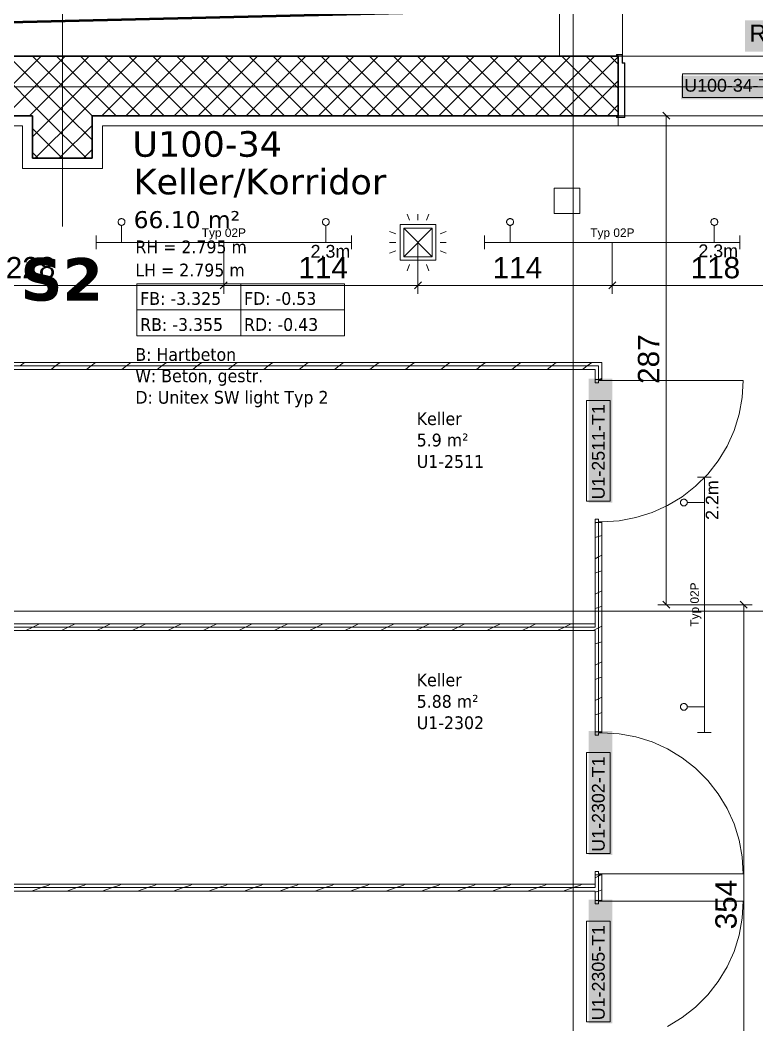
# Model space of a CAD drawing. Extents: x -1132 to 613, y -179 to 712.
# Drawn here: x -992.2 to -905.6, y 151.1 to 269.1 of the extents above; entities that cross this region are included whole.
import ezdxf
from ezdxf.lldxf.tags import DXFTag

# ---------------------------------------------------------------- set-up
doc = ezdxf.new("R2010")
doc.units = 0
doc.layers.get('0').update_dxf_attribs({"lineweight": 13})
for name, color, linetype, lineweight in [('A-____-NOTE-TEXT', 7, 'Continuous', 9), ('A-AREA-____-IDEN', 7, 'Continuous', 5), ('A-DOOR-____-IDEN', 7, 'Continuous', 5), ('A-DOOR-____-OTLN', 7, 'Continuous', 9), ('A-DOOR-FRAM-MCUT', 7, 'Continuous', 9), ('A-DOOR-OPNG-OTLN', 7, 'Continuous', 9), ('A-FLOR-____-OTLN', 7, 'Continuous', 9), ('A-FLOR-____-OVHD', 7, 'Strichpunkt - Fein', 9), ('A-WALL-____-MCUT', 7, 'Continuous', 35), ('A-WALL-____-PATT', 7, 'Continuous', 35), ('A-WALL-FNSH-MCUT', 7, 'Continuous', 35), ('S-COLS-____-MCUT', 7, 'Continuous', 35), ('S-COLS-____-OTLN', 7, 'Continuous', 9), ('S-GRID-____-OTLN', 7, 'Continuous', 5)]:
    doc.layers.add(name, color=color, linetype=linetype, lineweight=lineweight)
for name, color, linetype, lineweight, true_color in [('EL01_VVV_Mass', 7, 'Continuous', 13, 0xb2b200), ('EL01_WAN_Leuchten', 7, 'Continuous', 13, 0x0080ff), ('EL01_WAN_Leuchtentyp', 7, 'Continuous', 13, 0x0099ff), ('EL01_WAN_Licht', 7, 'Continuous', 13, 0x0080ff), ('S-GRID-____-IDEN', 7, 'Continuous', 9, 0x5555aa), ('X_Geometrie', 3, 'Continuous', 50, 0x00ff00)]:
    doc.layers.add(name, color=color, linetype=linetype, lineweight=lineweight, true_color=true_color)
doc.styles.get("Standard").update_dxf_attribs({"font": 'arial.ttf'})
tags = doc.linetypes.add('_Rasterlinie_', pattern=[0.375, 0.2, -0.05, 0.075, -0.05]).pattern_tags.tags
tags[10:11] = [DXFTag(74, 4), DXFTag(75, 0), DXFTag(340, '0'), DXFTag(46, 1.0), DXFTag(50, 0.0), DXFTag(44, 0.0), DXFTag(45, 0.0)]
tags[8:9] = [DXFTag(74, 4), DXFTag(75, 0), DXFTag(340, '0'), DXFTag(46, 1.0), DXFTag(50, 0.0), DXFTag(44, 0.0), DXFTag(45, 0.0)]
tags[6:7] = [DXFTag(74, 4), DXFTag(75, 0), DXFTag(340, '0'), DXFTag(46, 1.0), DXFTag(50, 0.0), DXFTag(44, 0.0), DXFTag(45, 0.0)]
tags[4:5] = [DXFTag(74, 4), DXFTag(75, 0), DXFTag(340, '0'), DXFTag(46, 1.0), DXFTag(50, 0.0), DXFTag(44, 0.0), DXFTag(45, 0.0)]
tags = doc.linetypes.add('Grundrissdarstellung Sturz', pattern=[0.25, 0.15, -0.05, 0, -0.05]).pattern_tags.tags
tags[10:11] = [DXFTag(74, 4), DXFTag(75, 0), DXFTag(340, '0'), DXFTag(46, 1.0), DXFTag(50, 0.0), DXFTag(44, 0.0), DXFTag(45, 0.0)]
tags[8:9] = [DXFTag(74, 4), DXFTag(75, 0), DXFTag(340, '0'), DXFTag(46, 1.0), DXFTag(50, 0.0), DXFTag(44, 0.0), DXFTag(45, 0.0)]
tags[6:7] = [DXFTag(74, 4), DXFTag(75, 0), DXFTag(340, '0'), DXFTag(46, 1.0), DXFTag(50, 0.0), DXFTag(44, 0.0), DXFTag(45, 0.0)]
tags[4:5] = [DXFTag(74, 4), DXFTag(75, 0), DXFTag(340, '0'), DXFTag(46, 1.0), DXFTag(50, 0.0), DXFTag(44, 0.0), DXFTag(45, 0.0)]
tags = doc.linetypes.add('Strichpunkt - Fein', pattern=[0.2, 0.1, -0.05, 0, -0.05]).pattern_tags.tags
tags[10:11] = [DXFTag(74, 4), DXFTag(75, 0), DXFTag(340, '0'), DXFTag(46, 1.0), DXFTag(50, 0.0), DXFTag(44, 0.0), DXFTag(45, 0.0)]
tags[8:9] = [DXFTag(74, 4), DXFTag(75, 0), DXFTag(340, '0'), DXFTag(46, 1.0), DXFTag(50, 0.0), DXFTag(44, 0.0), DXFTag(45, 0.0)]
tags[6:7] = [DXFTag(74, 4), DXFTag(75, 0), DXFTag(340, '0'), DXFTag(46, 1.0), DXFTag(50, 0.0), DXFTag(44, 0.0), DXFTag(45, 0.0)]
tags[4:5] = [DXFTag(74, 4), DXFTag(75, 0), DXFTag(340, '0'), DXFTag(46, 1.0), DXFTag(50, 0.0), DXFTag(44, 0.0), DXFTag(45, 0.0)]

# ---------------------------------------------------------------- blocks, each defined once
blk = doc.blocks.new('Referenz-A0UNPDE96I', base_point=(-1115.89, -117.37))
at = {"layer": 'A-____-NOTE-TEXT', "color": 7, "linetype": 'Continuous', "lineweight": 5, "ltscale": 0.13, "true_color": 0xffffff}
for points in [[(-906.99, 265.4), (-867.58, 265.4), (-906.99, 269.07)], [(-867.58, 265.4), (-906.99, 269.07), (-867.58, 269.07)]]:
    blk.add_solid(points, dxfattribs=at)
at = {"layer": 'A-AREA-____-IDEN', "color": 0, "linetype": 'Continuous', "ltscale": 0.13}
for p, q in [((-978.46, 238.12), (-954.06, 238.12)), ((-978.46, 232), (-978.46, 238.12)), ((-966.26, 238.12), (-966.26, 232)), ((-954.06, 238.12), (-954.06, 232)), ((-978.46, 235.06), (-954.06, 235.06)), ((-954.06, 232), (-978.46, 232))]:
    blk.add_line(p, q, dxfattribs=at)
at = {"layer": 'A-DOOR-____-IDEN', "color": 0, "linetype": 'Continuous', "ltscale": 0.13}
for p, q in [((-914.34, 262.81), (-902.5, 262.81)), ((-914.34, 260.03), (-914.34, 262.81)), ((-902.5, 260.03), (-914.34, 260.03)), ((-925.61, 212.6), (-925.61, 224.44)), ((-925.61, 224.44), (-922.83, 224.44)), ((-922.83, 224.44), (-922.83, 212.6)), ((-922.83, 212.6), (-925.61, 212.6)), ((-925.61, 171.22), (-925.61, 183.06)), ((-925.61, 183.06), (-922.83, 183.06)), ((-922.83, 183.06), (-922.83, 171.22)), ((-922.83, 171.22), (-925.61, 171.22)), ((-925.61, 151.42), (-925.61, 163.26)), ((-925.61, 163.26), (-922.83, 163.26)), ((-922.83, 163.26), (-922.83, 151.42)), ((-922.83, 151.42), (-925.61, 151.42))]:
    blk.add_line(p, q, dxfattribs=at)
at = {"layer": 'A-DOOR-____-IDEN', "color": 7, "linetype": 'Continuous', "ltscale": 0.13, "true_color": 0xffffff}
for points in [[(-914.51, 259.81), (-899.97, 259.81), (-914.51, 262.57)], [(-899.97, 259.81), (-914.51, 262.57), (-899.97, 262.57)], [(-925.36, 212.43), (-922.6, 212.43), (-925.36, 226.97)], [(-922.6, 212.43), (-925.36, 226.97), (-922.6, 226.97)], [(-925.36, 171.05), (-922.6, 171.05), (-925.36, 185.59)], [(-922.6, 171.05), (-925.36, 185.59), (-922.6, 185.59)], [(-925.36, 151.25), (-922.6, 151.25), (-925.36, 165.79)], [(-922.6, 151.25), (-925.36, 165.79), (-922.6, 165.79)]]:
    blk.add_solid(points, dxfattribs=at)
at = {"layer": 'A-DOOR-____-OTLN', "color": 0, "linetype": 'Grundrissdarstellung Sturz', "ltscale": 0.13}
for p, q in [((-900.91, 264.88), (-921.91, 264.88)), ((-900.91, 257.88), (-921.91, 257.88))]:
    blk.add_line(p, q, dxfattribs=at)
at = {"layer": 'A-DOOR-FRAM-MCUT', "color": 0, "linetype": 'Continuous', "ltscale": 0.13}
for p, q in [((-922.11, 264.88), (-922.11, 265.08)), ((-922.11, 265.08), (-921.41, 265.08)), ((-922.07, 264.88), (-922.11, 264.88)), ((-922.07, 265.04), (-922.07, 264.88)), ((-921.45, 265.04), (-922.07, 265.04)), ((-921.45, 264.04), (-921.45, 265.04)), ((-921.41, 265.08), (-921.41, 264.08)), ((-921.15, 264.04), (-921.45, 264.04)), ((-921.41, 264.08), (-921.11, 264.08)), ((-921.15, 257.72), (-921.15, 264.04)), ((-921.11, 264.08), (-921.11, 257.68)), ((-922.11, 257.88), (-922.07, 257.88)), ((-922.11, 257.68), (-922.11, 257.88)), ((-921.11, 257.68), (-922.11, 257.68)), ((-922.07, 257.88), (-922.07, 257.72)), ((-922.07, 257.72), (-921.15, 257.72)), ((-924.61, 226.88), (-923.81, 226.88)), ((-924.61, 226.48), (-924.61, 226.88)), ((-924.21, 226.78), (-924.21, 226.48)), ((-923.81, 226.78), (-924.21, 226.78)), ((-923.81, 226.88), (-923.81, 226.78)), ((-924.21, 226.48), (-924.61, 226.48)), ((-924.61, 210.48), (-924.21, 210.48)), ((-924.61, 210.08), (-924.61, 210.48)), ((-924.21, 210.48), (-924.21, 210.18)), ((-924.21, 210.18), (-923.81, 210.18)), ((-923.81, 210.18), (-923.81, 210.08)), ((-923.81, 210.08), (-924.61, 210.08)), ((-923.81, 185.5), (-924.61, 185.5)), ((-924.61, 185.5), (-924.61, 185.1)), ((-924.21, 185.1), (-924.21, 185.4)), ((-924.21, 185.4), (-923.81, 185.4)), ((-923.81, 185.4), (-923.81, 185.5)), ((-924.61, 185.1), (-924.21, 185.1)), ((-924.21, 169.1), (-924.61, 169.1)), ((-924.61, 169.1), (-924.61, 168.7)), ((-924.21, 168.8), (-924.21, 169.1)), ((-923.81, 168.8), (-924.21, 168.8)), ((-923.81, 168.7), (-923.81, 168.8)), ((-924.61, 168.7), (-923.81, 168.7)), ((-924.61, 165.7), (-923.81, 165.7)), ((-924.61, 165.3), (-924.61, 165.7)), ((-924.21, 165.3), (-924.61, 165.3)), ((-924.21, 165.6), (-924.21, 165.3)), ((-923.81, 165.6), (-924.21, 165.6)), ((-923.81, 165.7), (-923.81, 165.6))]:
    blk.add_line(p, q, dxfattribs=at)
at = {"layer": 'A-DOOR-OPNG-OTLN', "color": 0, "linetype": 'Continuous', "ltscale": 0.13}
for p, q in [((-921.41, 265.08), (-921.41, 285.08)), ((-923.81, 226.78), (-907.21, 226.78)), ((-907.34, 224.78), (-907.21, 226.78)), ((-907.7, 222.81), (-907.34, 224.78)), ((-908.29, 220.89), (-907.7, 222.81)), ((-909.12, 219.06), (-908.29, 220.89)), ((-910.15, 217.35), (-909.12, 219.06)), ((-911.39, 215.77), (-910.15, 217.35)), ((-912.81, 214.35), (-911.39, 215.77)), ((-914.38, 213.12), (-912.81, 214.35)), ((-916.1, 212.08), (-914.38, 213.12)), ((-917.93, 211.26), (-916.1, 212.08)), ((-923.81, 210.18), (-921.81, 210.3)), ((-921.81, 210.3), (-919.84, 210.66)), ((-919.84, 210.66), (-917.93, 211.26)), ((-921.81, 185.28), (-923.81, 185.4)), ((-919.84, 184.91), (-921.81, 185.28)), ((-917.93, 184.32), (-919.84, 184.91)), ((-916.1, 183.5), (-917.93, 184.32)), ((-914.38, 182.46), (-916.1, 183.5)), ((-912.81, 181.22), (-914.38, 182.46)), ((-911.39, 179.8), (-912.81, 181.22)), ((-910.15, 178.23), (-911.39, 179.8)), ((-909.12, 176.51), (-910.15, 178.23)), ((-908.29, 174.68), (-909.12, 176.51)), ((-907.7, 172.77), (-908.29, 174.68)), ((-907.34, 170.8), (-907.7, 172.77)), ((-907.21, 168.8), (-907.34, 170.8)), ((-923.81, 168.8), (-907.21, 168.8)), ((-923.81, 165.6), (-907.21, 165.6)), ((-907.34, 163.6), (-907.21, 165.6)), ((-907.7, 161.62), (-907.34, 163.6)), ((-908.29, 159.71), (-907.7, 161.62)), ((-909.12, 157.88), (-908.29, 159.71)), ((-910.15, 156.17), (-909.12, 157.88)), ((-911.39, 154.59), (-910.15, 156.17)), ((-912.81, 153.17), (-911.39, 154.59)), ((-914.38, 151.93), (-912.81, 153.17)), ((-916.1, 150.9), (-914.38, 151.93))]:
    blk.add_line(p, q, dxfattribs=at)
at = {"layer": 'A-FLOR-____-OTLN', "color": 0, "linetype": 'Continuous', "ltscale": 0.13}
for p, q in [((-928.81, 292.88), (-928.81, 264.88)), ((-921.91, 264.88), (-921.45, 264.88)), ((-921.41, 264.88), (-901.41, 264.88)), ((-921.15, 257.88), (-921.91, 257.88)), ((-901.71, 257.88), (-921.12, 257.88))]:
    blk.add_line(p, q, dxfattribs=at)
at = {"layer": 'A-FLOR-____-OVHD', "color": 0, "linetype": 'Strichpunkt - Fein', "ltscale": 0.13}
for p, q in [((-921.91, 257.88), (-921.91, 256.68)), ((-991.91, 256.68), (-1072.91, 256.68)), ((-991.91, 256.68), (-991.91, 251.68)), ((-982.51, 251.68), (-982.51, 256.68)), ((-982.51, 256.68), (-900.11, 256.68)), ((-991.91, 251.68), (-982.51, 251.68))]:
    blk.add_line(p, q, dxfattribs=at)
at = {"layer": 'A-WALL-____-MCUT', "color": 0, "linetype": 'Continuous', "ltscale": 0.35}
for p, q in [((-921.91, 264.88), (-1103.81, 264.88)), ((-921.91, 257.88), (-921.91, 264.88)), ((-1103.81, 257.88), (-990.71, 257.88)), ((-983.71, 257.88), (-921.91, 257.88))]:
    blk.add_line(p, q, dxfattribs=at)
at = {"layer": 'A-WALL-____-MCUT', "color": 0, "linetype": 'Continuous', "lineweight": 9, "ltscale": 0.13}
for p, q in [((-924.21, 228.48), (-1079.41, 228.48)), ((-924.21, 226.88), (-924.21, 228.48)), ((-924.21, 185.5), (-924.21, 210.08)), ((-924.61, 197.79), (-1074.11, 197.79)), ((-924.61, 197.79), (-924.61, 198.19)), ((-924.21, 165.7), (-924.21, 168.7)), ((-924.61, 167.2), (-1079.01, 167.2)), ((-924.61, 167.2), (-924.61, 167.6))]:
    blk.add_line(p, q, dxfattribs=at)
at = {"layer": 'A-WALL-____-PATT', "color": 0, "linetype": 'Continuous', "lineweight": 9, "ltscale": 0.13}
for p, q in [((-996.72, 257.88), (-989.72, 264.88)), ((-989.39, 257.88), (-996.39, 264.88)), ((-993.89, 257.88), (-986.89, 264.88)), ((-986.56, 257.88), (-993.56, 264.88)), ((-991.06, 257.88), (-984.06, 264.88)), ((-983.73, 257.88), (-990.73, 264.88)), ((-988.24, 257.88), (-981.24, 264.88)), ((-980.9, 257.88), (-987.9, 264.88)), ((-985.41, 257.88), (-978.41, 264.88)), ((-978.08, 257.88), (-985.08, 264.88)), ((-982.58, 257.88), (-975.58, 264.88)), ((-975.25, 257.88), (-982.25, 264.88)), ((-979.75, 257.88), (-972.75, 264.88)), ((-972.42, 257.88), (-979.42, 264.88)), ((-976.92, 257.88), (-969.92, 264.88)), ((-969.59, 257.88), (-976.59, 264.88)), ((-974.09, 257.88), (-967.09, 264.88)), ((-966.76, 257.88), (-973.76, 264.88)), ((-971.27, 257.88), (-964.27, 264.88)), ((-963.93, 257.88), (-970.93, 264.88)), ((-968.44, 257.88), (-961.44, 264.88)), ((-961.1, 257.88), (-968.1, 264.88)), ((-965.61, 257.88), (-958.61, 264.88)), ((-958.28, 257.88), (-965.28, 264.88)), ((-962.78, 257.88), (-955.78, 264.88)), ((-955.45, 257.88), (-962.45, 264.88)), ((-959.95, 257.88), (-952.95, 264.88)), ((-952.62, 257.88), (-959.62, 264.88)), ((-957.12, 257.88), (-950.12, 264.88)), ((-949.79, 257.88), (-956.79, 264.88)), ((-954.3, 257.88), (-947.3, 264.88)), ((-946.96, 257.88), (-953.96, 264.88)), ((-951.47, 257.88), (-944.47, 264.88)), ((-944.13, 257.88), (-951.13, 264.88)), ((-948.64, 257.88), (-941.64, 264.88)), ((-941.31, 257.88), (-948.31, 264.88)), ((-945.81, 257.88), (-938.81, 264.88)), ((-938.48, 257.88), (-945.48, 264.88)), ((-942.98, 257.88), (-935.98, 264.88)), ((-935.65, 257.88), (-942.65, 264.88)), ((-940.15, 257.88), (-933.15, 264.88)), ((-932.82, 257.88), (-939.82, 264.88)), ((-937.32, 257.88), (-930.32, 264.88)), ((-929.99, 257.88), (-936.99, 264.88)), ((-934.5, 257.88), (-927.5, 264.88)), ((-927.16, 257.88), (-934.16, 264.88)), ((-931.67, 257.88), (-924.67, 264.88)), ((-924.34, 257.88), (-931.34, 264.88)), ((-928.84, 257.88), (-921.91, 264.8)), ((-921.91, 258.29), (-928.51, 264.88)), ((-921.91, 261.11), (-925.68, 264.88)), ((-921.91, 263.94), (-922.85, 264.88)), ((-926.01, 257.88), (-921.91, 261.97)), ((-923.18, 257.88), (-921.91, 259.15)), ((-991.65, 228.88), (-992.18, 228.48)), ((-988.02, 228.48), (-988.55, 228.08)), ((-987.49, 228.88), (-988.02, 228.48)), ((-983.85, 228.48), (-984.39, 228.08)), ((-983.32, 228.88), (-983.85, 228.48)), ((-979.69, 228.48), (-980.22, 228.08)), ((-979.16, 228.88), (-979.69, 228.48)), ((-975.52, 228.48), (-976.06, 228.08)), ((-974.99, 228.88), (-975.52, 228.48)), ((-971.36, 228.48), (-971.89, 228.08)), ((-970.83, 228.88), (-971.36, 228.48)), ((-967.19, 228.48), (-967.73, 228.08)), ((-966.66, 228.88), (-967.19, 228.48)), ((-963.03, 228.48), (-963.56, 228.08)), ((-962.5, 228.88), (-963.03, 228.48)), ((-958.86, 228.48), (-959.4, 228.08)), ((-958.33, 228.88), (-958.86, 228.48)), ((-954.7, 228.48), (-955.23, 228.08)), ((-954.17, 228.88), (-954.7, 228.48)), ((-950.53, 228.48), (-951.07, 228.08)), ((-950, 228.88), (-950.53, 228.48)), ((-946.37, 228.48), (-946.9, 228.08)), ((-945.84, 228.88), (-946.37, 228.48)), ((-942.2, 228.48), (-942.74, 228.08)), ((-941.67, 228.88), (-942.2, 228.48)), ((-938.04, 228.48), (-938.57, 228.08)), ((-937.51, 228.88), (-938.04, 228.48)), ((-933.87, 228.48), (-934.41, 228.08)), ((-933.34, 228.88), (-933.87, 228.48)), ((-929.71, 228.48), (-930.24, 228.08)), ((-929.18, 228.88), (-929.71, 228.48)), ((-925.54, 228.48), (-926.08, 228.08)), ((-925.01, 228.88), (-925.54, 228.48)), ((-923.81, 227.06), (-924.18, 226.88)), ((-924.46, 210.08), (-924.61, 210)), ((-924.21, 208.45), (-924.61, 208.31)), ((-923.81, 208.58), (-924.21, 208.45)), ((-924.21, 206.04), (-924.61, 205.84)), ((-923.81, 206.24), (-924.21, 206.04)), ((-924.21, 204.28), (-924.61, 204.15)), ((-923.81, 204.42), (-924.21, 204.28)), ((-924.21, 201.87), (-924.61, 201.67)), ((-923.81, 202.07), (-924.21, 201.87)), ((-924.21, 200.12), (-924.61, 199.98)), ((-923.81, 200.25), (-924.21, 200.12)), ((-990.69, 197.79), (-991.49, 197.39)), ((-989.89, 198.19), (-990.69, 197.79)), ((-986.53, 197.79), (-987.33, 197.39)), ((-985.73, 198.19), (-986.53, 197.79)), ((-982.36, 197.79), (-983.16, 197.39)), ((-981.56, 198.19), (-982.36, 197.79)), ((-978.2, 197.79), (-979, 197.39)), ((-977.4, 198.19), (-978.2, 197.79)), ((-974.03, 197.79), (-974.83, 197.39)), ((-973.23, 198.19), (-974.03, 197.79)), ((-969.87, 197.79), (-970.67, 197.39)), ((-969.07, 198.19), (-969.87, 197.79)), ((-965.7, 197.79), (-966.5, 197.39)), ((-964.9, 198.19), (-965.7, 197.79)), ((-961.54, 197.79), (-962.34, 197.39)), ((-960.74, 198.19), (-961.54, 197.79)), ((-957.37, 197.79), (-958.17, 197.39)), ((-956.57, 198.19), (-957.37, 197.79)), ((-953.21, 197.79), (-954.01, 197.39)), ((-952.41, 198.19), (-953.21, 197.79)), ((-949.04, 197.79), (-949.84, 197.39)), ((-948.24, 198.19), (-949.04, 197.79)), ((-944.88, 197.79), (-945.68, 197.39)), ((-944.08, 198.19), (-944.88, 197.79)), ((-940.71, 197.79), (-941.51, 197.39)), ((-939.91, 198.19), (-940.71, 197.79)), ((-936.55, 197.79), (-937.35, 197.39)), ((-935.75, 198.19), (-936.55, 197.79)), ((-932.38, 197.79), (-933.18, 197.39)), ((-931.58, 198.19), (-932.38, 197.79)), ((-928.22, 197.79), (-929.02, 197.39)), ((-927.42, 198.19), (-928.22, 197.79)), ((-924.61, 197.51), (-924.85, 197.39)), ((-924.21, 197.71), (-924.61, 197.51)), ((-923.81, 197.91), (-924.21, 197.71)), ((-924.21, 195.95), (-924.61, 195.82)), ((-923.81, 196.09), (-924.21, 195.95)), ((-923.81, 193.74), (-924.21, 193.54)), ((-924.21, 193.54), (-924.61, 193.34)), ((-924.21, 191.79), (-924.61, 191.66)), ((-923.81, 191.92), (-924.21, 191.79)), ((-924.21, 189.38), (-924.61, 189.18)), ((-923.81, 189.58), (-924.21, 189.38)), ((-923.81, 187.76), (-924.21, 187.62)), ((-924.21, 187.62), (-924.61, 187.49)), ((-924.21, 168.55), (-924.61, 168.35)), ((-923.92, 168.7), (-924.21, 168.55)), ((-989.66, 167.2), (-990.86, 166.8)), ((-988.8, 167.48), (-989.66, 167.2)), ((-988.6, 167.6), (-988.75, 167.52)), ((-985.5, 167.2), (-986.7, 166.8)), ((-984.63, 167.48), (-985.5, 167.2)), ((-984.43, 167.6), (-984.59, 167.52)), ((-981.33, 167.2), (-982.53, 166.8)), ((-980.47, 167.48), (-981.33, 167.2)), ((-980.27, 167.6), (-980.42, 167.52)), ((-977.17, 167.2), (-978.37, 166.8)), ((-976.3, 167.48), (-977.17, 167.2)), ((-976.1, 167.6), (-976.26, 167.52)), ((-973, 167.2), (-974.2, 166.8)), ((-972.14, 167.48), (-973, 167.2)), ((-971.94, 167.6), (-972.09, 167.52)), ((-968.84, 167.2), (-970.04, 166.8)), ((-967.97, 167.48), (-968.84, 167.2)), ((-967.77, 167.6), (-967.93, 167.52)), ((-964.67, 167.2), (-965.87, 166.8)), ((-963.81, 167.48), (-964.67, 167.2)), ((-963.61, 167.6), (-963.76, 167.52)), ((-960.51, 167.2), (-961.71, 166.8)), ((-959.64, 167.48), (-960.51, 167.2)), ((-959.44, 167.6), (-959.6, 167.52)), ((-956.34, 167.2), (-957.54, 166.8)), ((-955.48, 167.49), (-956.34, 167.2)), ((-955.28, 167.6), (-955.43, 167.52)), ((-952.18, 167.2), (-953.38, 166.8)), ((-951.31, 167.49), (-952.18, 167.2)), ((-951.11, 167.6), (-951.27, 167.52)), ((-948.01, 167.2), (-949.21, 166.8)), ((-947.15, 167.49), (-948.01, 167.2)), ((-946.95, 167.6), (-947.1, 167.52)), ((-943.85, 167.2), (-945.05, 166.8)), ((-942.98, 167.49), (-943.85, 167.2)), ((-942.78, 167.6), (-942.94, 167.52)), ((-939.68, 167.2), (-940.88, 166.8)), ((-938.82, 167.49), (-939.68, 167.2)), ((-938.62, 167.6), (-938.77, 167.52)), ((-935.52, 167.2), (-936.72, 166.8)), ((-934.65, 167.49), (-935.52, 167.2)), ((-934.45, 167.6), (-934.61, 167.52)), ((-931.35, 167.2), (-932.55, 166.8)), ((-930.49, 167.49), (-931.35, 167.2)), ((-930.29, 167.6), (-930.44, 167.52)), ((-927.19, 167.2), (-928.39, 166.8)), ((-926.32, 167.49), (-927.19, 167.2)), ((-926.12, 167.6), (-926.28, 167.52)), ((-924.21, 166.8), (-924.61, 166.67)), ((-923.81, 166.93), (-924.21, 166.8))]:
    blk.add_line(p, q, dxfattribs=at)
at = {"layer": 'A-WALL-FNSH-MCUT', "color": 0, "linetype": 'Continuous', "lineweight": 9, "ltscale": 0.13}
for p, q in [((-923.81, 228.88), (-1079.81, 228.88)), ((-1003.51, 228.08), (-924.61, 228.08)), ((-924.61, 228.08), (-924.61, 226.88)), ((-923.81, 226.88), (-923.81, 228.88)), ((-924.61, 226.88), (-923.81, 226.88)), ((-924.61, 210.08), (-924.61, 198.19)), ((-923.81, 210.08), (-924.61, 210.08)), ((-923.81, 185.5), (-923.81, 210.08)), ((-924.61, 198.19), (-1074.11, 198.19)), ((-1074.11, 197.39), (-924.61, 197.39)), ((-924.61, 197.39), (-924.61, 185.5)), ((-924.61, 185.5), (-923.81, 185.5)), ((-924.61, 168.7), (-924.61, 167.6)), ((-923.81, 168.7), (-924.61, 168.7)), ((-923.81, 165.7), (-923.81, 168.7)), ((-924.61, 167.6), (-1079.01, 167.6)), ((-1079.01, 166.8), (-924.61, 166.8)), ((-924.61, 166.8), (-924.61, 165.7)), ((-924.61, 165.7), (-923.81, 165.7))]:
    blk.add_line(p, q, dxfattribs=at)
at = {"layer": 'S-COLS-____-MCUT', "color": 0, "linetype": 'Continuous', "ltscale": 0.35}
for p, q in [((-990.71, 257.88), (-990.71, 252.88)), ((-983.71, 252.88), (-983.71, 257.88)), ((-990.71, 252.88), (-983.71, 252.88))]:
    blk.add_line(p, q, dxfattribs=at)
at = {"layer": 'S-COLS-____-OTLN', "color": 0, "linetype": 'Continuous', "ltscale": 0.13}
for p, q in [((-990.71, 255.4), (-988.24, 257.88)), ((-990.41, 252.88), (-985.41, 257.88)), ((-984.39, 252.88), (-989.39, 257.88)), ((-983.71, 255.03), (-986.56, 257.88)), ((-983.71, 257.86), (-983.73, 257.88)), ((-987.22, 252.88), (-990.71, 256.38)), ((-987.58, 252.88), (-983.71, 256.74)), ((-984.75, 252.88), (-983.71, 253.91)), ((-990.05, 252.88), (-990.71, 253.55))]:
    blk.add_line(p, q, dxfattribs=at)
at = {"layer": 'S-GRID-____-OTLN', "color": 0, "linetype": '_Rasterlinie_', "ltscale": 0.13}
for p, q in [((-987.21, 645.66), (-987.21, 244.87)), ((-927.21, -113.6), (-927.21, 631.48)), ((-1107.61, 261.28), (119.38, 261.28)), ((-1107.61, 199.68), (103.38, 199.68))]:
    blk.add_line(p, q, dxfattribs=at)
at = {"layer": 'X_Geometrie', "color": 0, "linetype": 'Continuous', "ltscale": 0.5}
blk.add_line((-1107.61, 266.12), (-130.74, 289.53), dxfattribs=at)
at = {"layer": 'A-____-NOTE-TEXT', "color": 0, "linetype": 'Continuous', "lineweight": 5, "ltscale": 0.13, "insert": (-906.49, 268.57), "char_height": 2, "attachment_point": 1}
blk.add_mtext('{\\fArial;RDA Kanal, s. Plan 4008}', dxfattribs=at)
at = {"layer": 'A-AREA-____-IDEN', "color": 0, "linetype": 'Continuous', "ltscale": 0.13, "attachment_point": 1}
for s, insert, char_height in [('{\\fVerdana;U100-34}', (-978.99, 256.06), 3), ('{\\fVerdana;Keller/Korridor}', (-978.85, 251.64), 3), ('{\\fVerdana;66.10 m²}', (-978.84, 246.67), 2), ('{\\W0.9;\\fVerdana;RH = 2.795 m}', (-978.64, 243.22), 1.5), ('{\\W0.9;\\fVerdana;LH = 2.795 m}', (-978.64, 240.5), 1.5), ('{\\W0.9;\\fVerdana;FB: -3.325}', (-978.07, 237.16), 1.5), ('{\\W0.9;\\fVerdana;FD: -0.53}', (-965.87, 237.16), 1.5), ('{\\W0.9;\\fVerdana;RB: -3.355}', (-978.07, 234.1), 1.5), ('{\\W0.9;\\fVerdana;RD: -0.43}', (-965.87, 234.1), 1.5), ('{\\W0.9;\\fVerdana;B: Hartbeton}', (-978.64, 230.58), 1.5), ('{\\W0.9;\\fVerdana;W: Beton, gestr.}', (-978.64, 228.07), 1.5), ('{\\W0.9;\\fVerdana;D: Unitex SW light Typ 2}', (-978.64, 225.55), 1.5), ('{\\W0.9;\\fVerdana;Keller}', (-945.58, 223.04), 1.5), ('{\\W0.9;\\fVerdana;5.9 m²}', (-945.58, 220.53), 1.5), ('{\\W0.9;\\fVerdana;U1-2511}', (-945.58, 218.01), 1.5), ('{\\W0.9;\\fVerdana;Keller}', (-945.58, 192.35), 1.5), ('{\\W0.9;\\fVerdana;5.88 m²}', (-945.58, 189.83), 1.5), ('{\\W0.9;\\fVerdana;U1-2302}', (-945.58, 187.32), 1.5)]:
    blk.add_mtext(s, dxfattribs=dict(at, insert=insert, char_height=char_height))
at = {"layer": 'A-DOOR-____-IDEN', "color": 0, "linetype": 'Continuous', "ltscale": 0.13, "insert": (-914.14, 262.2), "char_height": 1.5, "attachment_point": 1}
blk.add_mtext('{\\fArial;U100-34-T1}', dxfattribs=at)
at = {"layer": 'A-DOOR-____-IDEN', "color": 0, "linetype": 'Continuous', "ltscale": 0.13, "char_height": 1.5, "attachment_point": 1, "rotation": 90}
for s, insert in [('{\\fArial;U1-2511-T1}', (-924.99, 212.8)), ('{\\fArial;U1-2302-T1}', (-924.99, 171.42)), ('{\\fArial;U1-2305-T1}', (-924.99, 151.62))]:
    blk.add_mtext(s, dxfattribs=dict(at, insert=insert))
at = {"layer": 'S-GRID-____-IDEN', "color": 0, "linetype": 'Continuous', "lineweight": 5, "ltscale": 0.13, "insert": (-992.14, 241.16), "char_height": 5, "attachment_point": 1}
blk.add_mtext('{\\fVerdana|b1|i0;S2}', dxfattribs=at)
blk = doc.blocks.new('Maß-A0UNPDYT6I', base_point=(-945.85, 236.95))
at = {"color": 0, "lineweight": -2}
for p, q in [((-945.43, 236.95), (-945.43, 242.99)), ((-922.61, 236.95), (-922.61, 242.99)), ((-945.02, 238.36), (-945.85, 237.53)), ((-945.43, 237.95), (-922.61, 237.95)), ((-922.2, 238.36), (-923.02, 237.53))]:
    blk.add_line(p, q, dxfattribs=at)
at = {"color": 0, "lineweight": -2, "insert": (-936.66, 241.28), "char_height": 2.5, "attachment_point": 1}
blk.add_mtext('{\\fArial;114}', dxfattribs=at)
blk = doc.blocks.new('Maß-A0UNPE4F6I', base_point=(-1014.32, 236.95))
at = {"color": 0, "lineweight": -2}
for p, q in [((-1013.91, 236.95), (-1013.91, 242.99)), ((-968.26, 236.95), (-968.26, 242.99)), ((-1013.5, 238.36), (-1014.32, 237.53)), ((-1013.91, 237.95), (-968.26, 237.95)), ((-967.85, 238.36), (-968.67, 237.53))]:
    blk.add_line(p, q, dxfattribs=at)
at = {"color": 0, "lineweight": -2, "insert": (-993.87, 241.28), "char_height": 2.5, "attachment_point": 1}
blk.add_mtext('{\\fArial;228}', dxfattribs=at)
blk = doc.blocks.new('Maß-A0UNPE4Z6I', base_point=(-923.02, 236.95))
at = {"color": 0, "lineweight": -2}
for p, q in [((-898.91, 236.95), (-898.91, 257.88)), ((-922.61, 236.95), (-922.61, 242.99)), ((-923.02, 237.53), (-922.2, 238.36)), ((-898.91, 237.95), (-922.61, 237.95)), ((-899.33, 237.53), (-898.5, 238.36))]:
    blk.add_line(p, q, dxfattribs=at)
at = {"color": 0, "lineweight": -2, "insert": (-913.4, 241.28), "char_height": 2.5, "attachment_point": 1}
blk.add_mtext('{\\fArial;118}', dxfattribs=at)
blk = doc.blocks.new('Maß-A0UNPEBT6I', base_point=(-919.59, 200.02))
at = {"color": 0, "lineweight": -2}
for p, q in [((-917.25, 257.88), (-898.91, 257.88)), ((-916.67, 258.29), (-915.84, 257.46)), ((-916.25, 200.43), (-916.25, 257.88)), ((-916.67, 200.85), (-915.84, 200.02)), ((-917.25, 200.43), (-911.78, 200.43))]:
    blk.add_line(p, q, dxfattribs=at)
at = {"color": 0, "lineweight": -2, "insert": (-919.59, 226.37), "char_height": 2.5, "attachment_point": 1, "rotation": 90}
blk.add_mtext('{\\fArial;287}', dxfattribs=at)
blk = doc.blocks.new('Maß-A0UNPEMB6I', base_point=(-920.71, 129.26))
at = {"color": 0, "lineweight": -2}
for p, q in [((-907.57, 200.85), (-906.74, 200.02)), ((-906.15, 200.43), (-911.78, 200.43)), ((-907.15, 129.68), (-907.15, 200.43)), ((-907.57, 130.09), (-906.74, 129.26)), ((-906.15, 129.68), (-920.71, 129.68))]:
    blk.add_line(p, q, dxfattribs=at)
at = {"color": 0, "lineweight": -2, "insert": (-910.49, 162.3), "char_height": 2.5, "attachment_point": 1, "rotation": 90}
blk.add_mtext('{\\fArial;354}', dxfattribs=at)
blk = doc.blocks.new('LED-Langfeldleuchte 37W-A0UNPF2V6I', base_point=(-937.61, 242.19))
at = {"color": 0, "lineweight": -2}
for p, q in [((-934.98, 245.55), (-935, 245.5)), ((-934.96, 245.59), (-934.98, 245.55)), ((-934.93, 245.64), (-934.96, 245.59)), ((-934.89, 245.68), (-934.93, 245.64)), ((-934.85, 245.71), (-934.89, 245.68)), ((-934.81, 245.74), (-934.85, 245.71)), ((-934.76, 245.76), (-934.81, 245.74)), ((-934.71, 245.78), (-934.76, 245.76)), ((-934.66, 245.79), (-934.71, 245.78)), ((-934.61, 245.79), (-934.66, 245.79)), ((-934.56, 245.79), (-934.61, 245.79)), ((-934.51, 245.78), (-934.56, 245.79)), ((-934.46, 245.76), (-934.51, 245.78)), ((-934.41, 245.74), (-934.46, 245.76)), ((-934.37, 245.71), (-934.41, 245.74)), ((-934.33, 245.68), (-934.37, 245.71)), ((-934.29, 245.64), (-934.33, 245.68)), ((-934.26, 245.59), (-934.29, 245.64)), ((-934.24, 245.55), (-934.26, 245.59)), ((-934.22, 245.5), (-934.24, 245.55)), ((-910.98, 245.55), (-911, 245.5)), ((-910.96, 245.59), (-910.98, 245.55)), ((-910.93, 245.64), (-910.96, 245.59)), ((-910.89, 245.68), (-910.93, 245.64)), ((-910.85, 245.71), (-910.89, 245.68)), ((-910.81, 245.74), (-910.85, 245.71)), ((-910.76, 245.76), (-910.81, 245.74)), ((-910.71, 245.78), (-910.76, 245.76)), ((-910.66, 245.79), (-910.71, 245.78)), ((-910.61, 245.79), (-910.66, 245.79)), ((-910.56, 245.79), (-910.61, 245.79)), ((-910.51, 245.78), (-910.56, 245.79)), ((-910.46, 245.76), (-910.51, 245.78)), ((-910.41, 245.74), (-910.46, 245.76)), ((-910.37, 245.71), (-910.41, 245.74)), ((-910.33, 245.68), (-910.37, 245.71)), ((-910.29, 245.64), (-910.33, 245.68)), ((-910.26, 245.59), (-910.29, 245.64)), ((-910.24, 245.55), (-910.26, 245.59)), ((-910.22, 245.5), (-910.24, 245.55)), ((-935, 245.5), (-935.01, 245.45)), ((-935.01, 245.45), (-935.01, 245.39)), ((-935.01, 245.39), (-935.01, 245.34)), ((-935.01, 245.34), (-935, 245.29)), ((-935, 245.29), (-934.98, 245.24)), ((-934.98, 245.24), (-934.96, 245.19)), ((-934.96, 245.19), (-934.93, 245.15)), ((-934.93, 245.15), (-934.89, 245.11)), ((-934.89, 245.11), (-934.85, 245.08)), ((-934.85, 245.08), (-934.81, 245.05)), ((-934.81, 245.05), (-934.76, 245.02)), ((-934.76, 245.02), (-934.71, 245.01)), ((-934.71, 245.01), (-934.66, 245)), ((-934.66, 245), (-934.61, 244.99)), ((-934.61, 244.99), (-934.56, 245)), ((-934.61, 242.99), (-934.61, 244.99)), ((-934.56, 245), (-934.51, 245.01)), ((-934.51, 245.01), (-934.46, 245.02)), ((-934.46, 245.02), (-934.41, 245.05)), ((-934.41, 245.05), (-934.37, 245.08)), ((-934.37, 245.08), (-934.33, 245.11)), ((-934.33, 245.11), (-934.29, 245.15)), ((-934.29, 245.15), (-934.26, 245.19)), ((-934.26, 245.19), (-934.24, 245.24)), ((-934.24, 245.24), (-934.22, 245.29)), ((-934.21, 245.45), (-934.22, 245.5)), ((-934.22, 245.29), (-934.21, 245.34)), ((-934.21, 245.39), (-934.21, 245.45)), ((-934.21, 245.34), (-934.21, 245.39)), ((-911, 245.5), (-911.01, 245.45)), ((-911.01, 245.45), (-911.01, 245.39)), ((-911.01, 245.39), (-911.01, 245.34)), ((-911.01, 245.34), (-911, 245.29)), ((-911, 245.29), (-910.98, 245.24)), ((-910.98, 245.24), (-910.96, 245.19)), ((-910.96, 245.19), (-910.93, 245.15)), ((-910.93, 245.15), (-910.89, 245.11)), ((-910.89, 245.11), (-910.85, 245.08)), ((-910.85, 245.08), (-910.81, 245.05)), ((-910.81, 245.05), (-910.76, 245.02)), ((-910.76, 245.02), (-910.71, 245.01)), ((-910.71, 245.01), (-910.66, 245)), ((-910.66, 245), (-910.61, 244.99)), ((-910.61, 244.99), (-910.56, 245)), ((-910.61, 242.99), (-910.61, 244.99)), ((-910.56, 245), (-910.51, 245.01)), ((-910.51, 245.01), (-910.46, 245.02)), ((-910.46, 245.02), (-910.41, 245.05)), ((-910.41, 245.05), (-910.37, 245.08)), ((-910.37, 245.08), (-910.33, 245.11)), ((-910.33, 245.11), (-910.29, 245.15)), ((-910.29, 245.15), (-910.26, 245.19)), ((-910.26, 245.19), (-910.24, 245.24)), ((-910.24, 245.24), (-910.22, 245.29)), ((-910.21, 245.45), (-910.22, 245.5)), ((-910.22, 245.29), (-910.21, 245.34)), ((-910.21, 245.39), (-910.21, 245.45)), ((-910.21, 245.34), (-910.21, 245.39)), ((-937.61, 242.19), (-937.61, 243.79)), ((-907.61, 242.19), (-907.61, 243.79)), ((-937.61, 242.99), (-907.61, 242.99))]:
    blk.add_line(p, q, dxfattribs=at)
blk = doc.blocks.new('Bauteilbeschriftung-A0UNPF2X6I', base_point=(-912.48, 241.26))
at = {"color": 0, "linetype": 'ByBlock', "lineweight": -2, "ltscale": 0.13, "insert": (-912.48, 242.76), "char_height": 1.5, "attachment_point": 1}
blk.add_mtext('{\\fArial;2.3m}', dxfattribs=at)
blk = doc.blocks.new('Bemerkung 1-A0UNPF2Z6I', base_point=(-925.19, 243.64))
at = {"color": 0, "lineweight": -2, "insert": (-925.19, 244.64), "char_height": 1, "attachment_point": 1}
blk.add_mtext('{\\fArial;Typ 02P}', dxfattribs=at)
blk = doc.blocks.new('LED-Langfeldleuchte 37W-A0UNPFD16I', base_point=(-983.26, 242.19))
at = {"color": 0, "lineweight": -2}
for p, q in [((-980.63, 245.55), (-980.65, 245.5)), ((-980.61, 245.59), (-980.63, 245.55)), ((-980.58, 245.64), (-980.61, 245.59)), ((-980.54, 245.68), (-980.58, 245.64)), ((-980.5, 245.71), (-980.54, 245.68)), ((-980.46, 245.74), (-980.5, 245.71)), ((-980.41, 245.76), (-980.46, 245.74)), ((-980.36, 245.78), (-980.41, 245.76)), ((-980.31, 245.79), (-980.36, 245.78)), ((-980.26, 245.79), (-980.31, 245.79)), ((-980.21, 245.79), (-980.26, 245.79)), ((-980.16, 245.78), (-980.21, 245.79)), ((-980.11, 245.76), (-980.16, 245.78)), ((-980.06, 245.74), (-980.11, 245.76)), ((-980.02, 245.71), (-980.06, 245.74)), ((-979.98, 245.68), (-980.02, 245.71)), ((-979.94, 245.64), (-979.98, 245.68)), ((-979.91, 245.59), (-979.94, 245.64)), ((-979.89, 245.55), (-979.91, 245.59)), ((-979.87, 245.5), (-979.89, 245.55)), ((-956.63, 245.55), (-956.65, 245.5)), ((-956.61, 245.59), (-956.63, 245.55)), ((-956.58, 245.64), (-956.61, 245.59)), ((-956.54, 245.68), (-956.58, 245.64)), ((-956.5, 245.71), (-956.54, 245.68)), ((-956.46, 245.74), (-956.5, 245.71)), ((-956.41, 245.76), (-956.46, 245.74)), ((-956.36, 245.78), (-956.41, 245.76)), ((-956.31, 245.79), (-956.36, 245.78)), ((-956.26, 245.79), (-956.31, 245.79)), ((-956.21, 245.79), (-956.26, 245.79)), ((-956.16, 245.78), (-956.21, 245.79)), ((-956.11, 245.76), (-956.16, 245.78)), ((-956.06, 245.74), (-956.11, 245.76)), ((-956.02, 245.71), (-956.06, 245.74)), ((-955.98, 245.68), (-956.02, 245.71)), ((-955.94, 245.64), (-955.98, 245.68)), ((-955.91, 245.59), (-955.94, 245.64)), ((-955.89, 245.55), (-955.91, 245.59)), ((-955.87, 245.5), (-955.89, 245.55)), ((-980.65, 245.5), (-980.66, 245.45)), ((-980.66, 245.45), (-980.66, 245.39)), ((-980.66, 245.39), (-980.66, 245.34)), ((-980.66, 245.34), (-980.65, 245.29)), ((-980.65, 245.29), (-980.63, 245.24)), ((-980.63, 245.24), (-980.61, 245.19)), ((-980.61, 245.19), (-980.58, 245.15)), ((-980.58, 245.15), (-980.54, 245.11)), ((-980.54, 245.11), (-980.5, 245.08)), ((-980.5, 245.08), (-980.46, 245.05)), ((-980.46, 245.05), (-980.41, 245.02)), ((-980.41, 245.02), (-980.36, 245.01)), ((-980.36, 245.01), (-980.31, 245)), ((-980.31, 245), (-980.26, 244.99)), ((-980.26, 244.99), (-980.21, 245)), ((-980.26, 242.99), (-980.26, 244.99)), ((-980.21, 245), (-980.16, 245.01)), ((-980.16, 245.01), (-980.11, 245.02)), ((-980.11, 245.02), (-980.06, 245.05)), ((-980.06, 245.05), (-980.02, 245.08)), ((-980.02, 245.08), (-979.98, 245.11)), ((-979.98, 245.11), (-979.94, 245.15)), ((-979.94, 245.15), (-979.91, 245.19)), ((-979.91, 245.19), (-979.89, 245.24)), ((-979.89, 245.24), (-979.87, 245.29)), ((-979.86, 245.45), (-979.87, 245.5)), ((-979.87, 245.29), (-979.86, 245.34)), ((-979.86, 245.39), (-979.86, 245.45)), ((-979.86, 245.34), (-979.86, 245.39)), ((-956.65, 245.5), (-956.66, 245.45)), ((-956.66, 245.45), (-956.66, 245.39)), ((-956.66, 245.39), (-956.66, 245.34)), ((-956.66, 245.34), (-956.65, 245.29)), ((-956.65, 245.29), (-956.63, 245.24)), ((-956.63, 245.24), (-956.61, 245.19)), ((-956.61, 245.19), (-956.58, 245.15)), ((-956.58, 245.15), (-956.54, 245.11)), ((-956.54, 245.11), (-956.5, 245.08)), ((-956.5, 245.08), (-956.46, 245.05)), ((-956.46, 245.05), (-956.41, 245.02)), ((-956.41, 245.02), (-956.36, 245.01)), ((-956.36, 245.01), (-956.31, 245)), ((-956.31, 245), (-956.26, 244.99)), ((-956.26, 244.99), (-956.21, 245)), ((-956.26, 242.99), (-956.26, 244.99)), ((-956.21, 245), (-956.16, 245.01)), ((-956.16, 245.01), (-956.11, 245.02)), ((-956.11, 245.02), (-956.06, 245.05)), ((-956.06, 245.05), (-956.02, 245.08)), ((-956.02, 245.08), (-955.98, 245.11)), ((-955.98, 245.11), (-955.94, 245.15)), ((-955.94, 245.15), (-955.91, 245.19)), ((-955.91, 245.19), (-955.89, 245.24)), ((-955.89, 245.24), (-955.87, 245.29)), ((-955.86, 245.45), (-955.87, 245.5)), ((-955.87, 245.29), (-955.86, 245.34)), ((-955.86, 245.39), (-955.86, 245.45)), ((-955.86, 245.34), (-955.86, 245.39)), ((-983.26, 242.19), (-983.26, 243.79)), ((-953.26, 242.19), (-953.26, 243.79)), ((-983.26, 242.99), (-953.26, 242.99))]:
    blk.add_line(p, q, dxfattribs=at)
blk = doc.blocks.new('Bauteilbeschriftung-A0UNPFD36I', base_point=(-958.05, 241.2))
at = {"color": 0, "linetype": 'ByBlock', "lineweight": -2, "ltscale": 0.13, "insert": (-958.05, 242.7), "char_height": 1.5, "attachment_point": 1}
blk.add_mtext('{\\fArial;2.3m}', dxfattribs=at)
blk = doc.blocks.new('Bemerkung 1-A0UNPFD56I', base_point=(-970.84, 243.64))
at = {"color": 0, "lineweight": -2, "insert": (-970.84, 244.64), "char_height": 1, "attachment_point": 1}
blk.add_mtext('{\\fArial;Typ 02P}', dxfattribs=at)
blk = doc.blocks.new('Maß-A0UNPFNT6I', base_point=(-968.67, 236.95))
at = {"color": 0, "lineweight": -2}
for p, q in [((-968.26, 236.95), (-968.26, 242.99)), ((-945.43, 236.95), (-945.43, 242.99)), ((-967.85, 238.36), (-968.67, 237.53)), ((-968.26, 237.95), (-945.43, 237.95)), ((-945.02, 238.36), (-945.85, 237.53))]:
    blk.add_line(p, q, dxfattribs=at)
at = {"color": 0, "lineweight": -2, "insert": (-959.48, 241.28), "char_height": 2.5, "attachment_point": 1}
blk.add_mtext('{\\fArial;114}', dxfattribs=at)
blk = doc.blocks.new('LED-Langfeldleuchte 37W-A0UNPFRZ6I', base_point=(-914.58, 185.43))
at = {"color": 0, "lineweight": -2}
for p, q in [((-910.98, 215.43), (-912.58, 215.43)), ((-911.78, 185.43), (-911.78, 215.43)), ((-914.57, 212.54), (-914.58, 212.49)), ((-914.58, 212.49), (-914.58, 212.43)), ((-914.55, 212.59), (-914.57, 212.54)), ((-914.53, 212.63), (-914.55, 212.59)), ((-914.5, 212.68), (-914.53, 212.63)), ((-914.47, 212.72), (-914.5, 212.68)), ((-914.43, 212.75), (-914.47, 212.72)), ((-914.38, 212.78), (-914.43, 212.75)), ((-914.34, 212.8), (-914.38, 212.78)), ((-914.29, 212.82), (-914.34, 212.8)), ((-914.24, 212.83), (-914.29, 212.82)), ((-914.18, 212.83), (-914.24, 212.83)), ((-914.13, 212.83), (-914.18, 212.83)), ((-914.08, 212.82), (-914.13, 212.83)), ((-914.03, 212.8), (-914.08, 212.82)), ((-913.98, 212.78), (-914.03, 212.8)), ((-913.94, 212.75), (-913.98, 212.78)), ((-913.9, 212.72), (-913.94, 212.75)), ((-913.87, 212.68), (-913.9, 212.72)), ((-913.84, 212.63), (-913.87, 212.68)), ((-913.81, 212.59), (-913.84, 212.63)), ((-913.8, 212.54), (-913.81, 212.59)), ((-913.79, 212.49), (-913.8, 212.54)), ((-913.78, 212.43), (-913.79, 212.49)), ((-914.58, 212.43), (-914.58, 212.38)), ((-914.58, 212.38), (-914.57, 212.33)), ((-914.57, 212.33), (-914.55, 212.28)), ((-914.55, 212.28), (-914.53, 212.23)), ((-914.53, 212.23), (-914.5, 212.19)), ((-914.5, 212.19), (-914.47, 212.15)), ((-914.47, 212.15), (-914.43, 212.12)), ((-914.43, 212.12), (-914.38, 212.09)), ((-914.38, 212.09), (-914.34, 212.06)), ((-914.34, 212.06), (-914.29, 212.05)), ((-914.29, 212.05), (-914.24, 212.04)), ((-914.24, 212.04), (-914.18, 212.03)), ((-914.18, 212.03), (-914.13, 212.04)), ((-914.13, 212.04), (-914.08, 212.05)), ((-914.08, 212.05), (-914.03, 212.06)), ((-914.03, 212.06), (-913.98, 212.09)), ((-913.98, 212.09), (-913.94, 212.12)), ((-913.94, 212.12), (-913.9, 212.15)), ((-913.9, 212.15), (-913.87, 212.19)), ((-913.87, 212.19), (-913.84, 212.23)), ((-913.84, 212.23), (-913.81, 212.28)), ((-913.81, 212.28), (-913.8, 212.33)), ((-913.8, 212.33), (-913.79, 212.38)), ((-913.79, 212.38), (-913.78, 212.43)), ((-911.78, 212.43), (-913.78, 212.43)), ((-914.57, 188.54), (-914.58, 188.49)), ((-914.58, 188.49), (-914.58, 188.43)), ((-914.58, 188.43), (-914.58, 188.38)), ((-914.58, 188.38), (-914.57, 188.33)), ((-914.55, 188.59), (-914.57, 188.54)), ((-914.57, 188.33), (-914.55, 188.28)), ((-914.53, 188.63), (-914.55, 188.59)), ((-914.55, 188.28), (-914.53, 188.23)), ((-914.5, 188.68), (-914.53, 188.63)), ((-914.53, 188.23), (-914.5, 188.19)), ((-914.47, 188.72), (-914.5, 188.68)), ((-914.5, 188.19), (-914.47, 188.15)), ((-914.43, 188.75), (-914.47, 188.72)), ((-914.47, 188.15), (-914.43, 188.12)), ((-914.38, 188.78), (-914.43, 188.75)), ((-914.43, 188.12), (-914.38, 188.09)), ((-914.34, 188.8), (-914.38, 188.78)), ((-914.38, 188.09), (-914.34, 188.06)), ((-914.29, 188.82), (-914.34, 188.8)), ((-914.34, 188.06), (-914.29, 188.05)), ((-914.24, 188.83), (-914.29, 188.82)), ((-914.29, 188.05), (-914.24, 188.04)), ((-914.18, 188.83), (-914.24, 188.83)), ((-914.24, 188.04), (-914.18, 188.03)), ((-914.13, 188.83), (-914.18, 188.83)), ((-914.18, 188.03), (-914.13, 188.04)), ((-914.08, 188.82), (-914.13, 188.83)), ((-914.13, 188.04), (-914.08, 188.05)), ((-914.03, 188.8), (-914.08, 188.82)), ((-914.08, 188.05), (-914.03, 188.06)), ((-913.98, 188.78), (-914.03, 188.8)), ((-914.03, 188.06), (-913.98, 188.09)), ((-913.94, 188.75), (-913.98, 188.78)), ((-913.98, 188.09), (-913.94, 188.12)), ((-913.9, 188.72), (-913.94, 188.75)), ((-913.94, 188.12), (-913.9, 188.15)), ((-913.87, 188.68), (-913.9, 188.72)), ((-913.9, 188.15), (-913.87, 188.19)), ((-913.84, 188.63), (-913.87, 188.68)), ((-913.87, 188.19), (-913.84, 188.23)), ((-913.81, 188.59), (-913.84, 188.63)), ((-913.84, 188.23), (-913.81, 188.28)), ((-913.8, 188.54), (-913.81, 188.59)), ((-913.81, 188.28), (-913.8, 188.33)), ((-913.79, 188.49), (-913.8, 188.54)), ((-913.8, 188.33), (-913.79, 188.38)), ((-913.78, 188.43), (-913.79, 188.49)), ((-913.79, 188.38), (-913.78, 188.43)), ((-911.78, 188.43), (-913.78, 188.43)), ((-910.98, 185.43), (-912.58, 185.43))]:
    blk.add_line(p, q, dxfattribs=at)
blk = doc.blocks.new('Bauteilbeschriftung-A0UNPFS16I', base_point=(-911.62, 210.39))
at = {"color": 0, "linetype": 'ByBlock', "lineweight": -2, "ltscale": 0.13, "insert": (-911.62, 210.39), "char_height": 1.5, "attachment_point": 1, "rotation": 90}
blk.add_mtext('{\\fArial;2.2m}', dxfattribs=at)
blk = doc.blocks.new('Bemerkung 1-A0UNPFS36I', base_point=(-913.43, 197.85))
at = {"color": 0, "lineweight": -2, "insert": (-913.43, 197.85), "char_height": 1, "attachment_point": 1, "rotation": 90}
blk.add_mtext('{\\fArial;Typ 02P}', dxfattribs=at)
blk = doc.blocks.new('Bewegungsmelder UP-A0UNPFT96I', base_point=(-948.76, 239.67))
at = {"color": 0, "lineweight": -2}
for p, q in [((-946.44, 245.61), (-946.71, 246.32)), ((-945.43, 245.61), (-945.43, 246.32)), ((-944.43, 245.61), (-944.16, 246.32)), ((-947.53, 245.09), (-947.53, 240.89)), ((-943.33, 245.09), (-947.53, 245.09)), ((-947.11, 244.67), (-947.11, 241.31)), ((-943.75, 244.67), (-947.11, 244.67)), ((-943.75, 241.31), (-947.11, 244.67)), ((-947.11, 241.31), (-943.75, 244.67)), ((-943.75, 241.31), (-943.75, 244.67)), ((-943.33, 240.89), (-943.33, 245.09)), ((-948.05, 244), (-948.76, 244.27)), ((-942.82, 244), (-942.11, 244.27)), ((-948.05, 242.99), (-948.76, 242.99)), ((-948.05, 241.99), (-948.76, 241.72)), ((-942.82, 242.99), (-942.11, 242.99)), ((-942.82, 241.99), (-942.11, 241.72)), ((-947.53, 240.89), (-943.33, 240.89)), ((-947.11, 241.31), (-943.75, 241.31)), ((-946.44, 240.38), (-946.71, 239.67)), ((-945.43, 240.38), (-945.43, 239.67)), ((-944.43, 240.38), (-944.16, 239.67))]:
    blk.add_line(p, q, dxfattribs=at)
blk = doc.blocks.new('Deckendose UP-A0UNPG4J6I', base_point=(-929.41, 246.38))
at = {"color": 0, "lineweight": -2}
for p, q in [((-929.41, 249.38), (-926.41, 249.38)), ((-929.41, 246.38), (-929.41, 249.38)), ((-926.41, 249.38), (-926.41, 246.38)), ((-926.41, 246.38), (-929.41, 246.38))]:
    blk.add_line(p, q, dxfattribs=at)

msp = doc.modelspace()

# ---------------------------------------------------------------- block references
at = {"color": 9, "lineweight": 25, "ltscale": 0.25, "true_color": 0xc0c0c0}
msp.add_blockref('Referenz-A0UNPDE96I', (-1115.89, -117.37), dxfattribs=at)
at = {"layer": 'EL01_VVV_Mass', "linetype": 'Continuous', "ltscale": 0.13}
for name, p in [('Maß-A0UNPE4Z6I', (-923.02, 236.95)), ('Maß-A0UNPEBT6I', (-919.59, 200.02)), ('Maß-A0UNPE4F6I', (-1014.32, 236.95)), ('Maß-A0UNPFNT6I', (-968.67, 236.95)), ('Maß-A0UNPDYT6I', (-945.85, 236.95)), ('Maß-A0UNPEMB6I', (-920.71, 129.26))]:
    msp.add_blockref(name, p, dxfattribs=at)
at = {"layer": 'EL01_WAN_Leuchten', "ltscale": 0.13}
for name, p in [('LED-Langfeldleuchte 37W-A0UNPFD16I', (-983.26, 242.19)), ('LED-Langfeldleuchte 37W-A0UNPF2V6I', (-937.61, 242.19)), ('Bauteilbeschriftung-A0UNPFD36I', (-958.05, 241.2)), ('Bauteilbeschriftung-A0UNPF2X6I', (-912.48, 241.26)), ('LED-Langfeldleuchte 37W-A0UNPFRZ6I', (-914.58, 185.43)), ('Bauteilbeschriftung-A0UNPFS16I', (-911.62, 210.39))]:
    msp.add_blockref(name, p, dxfattribs=at)
at = {"layer": 'EL01_WAN_Leuchtentyp', "ltscale": 0.13}
for name, p in [('Bemerkung 1-A0UNPFD56I', (-970.84, 243.64)), ('Bemerkung 1-A0UNPF2Z6I', (-925.19, 243.64)), ('Bemerkung 1-A0UNPFS36I', (-913.43, 197.85))]:
    msp.add_blockref(name, p, dxfattribs=at)
at = {"layer": 'EL01_WAN_Licht', "linetype": 'Continuous', "ltscale": 0.13}
for name, p in [('Deckendose UP-A0UNPG4J6I', (-929.41, 246.38)), ('Bewegungsmelder UP-A0UNPFT96I', (-948.76, 239.67))]:
    msp.add_blockref(name, p, dxfattribs=at)

doc.saveas('drawing.dxf')
